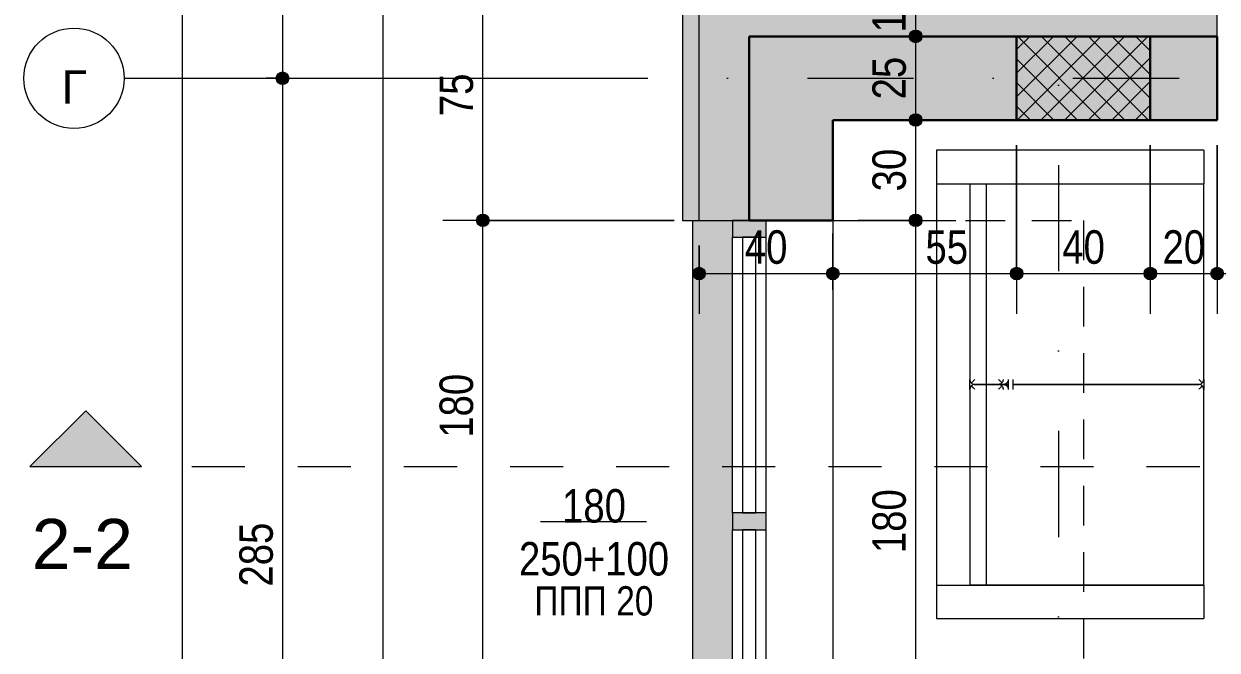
# Model space of a CAD drawing. Header units: centimetres. Extents: x -78 to 2009, y -1466 to 320.
# Drawn here: x -72.9 to 284.1, y -620.1 to -432.8 of the extents above; entities that cross this region are included whole.
import ezdxf

# ---------------------------------------------------------------- set-up
doc = ezdxf.new("R2010")
doc.units = ezdxf.units.CM
for name, pattern in [('Dash', [31.75, 15.875, -15.875]), ('Dash dot', [79.375, 31.75, -23.8125, 0, -23.8125]), ('Overhead', [19.84375, 11.90625, -7.9375])]:
    doc.linetypes.add(name, pattern=pattern)
for name, color, linetype, lineweight in [('A-ANNO-DIMS', 7, 'Continuous', 9), ('A-ANNO-DIMS-50', 7, 'Continuous', 9), ('A-ANNO-NOTE', 7, 'Continuous', 9), ('A-FLOR-OVHD', 7, 'Overhead', 9), ('A-GLAZ-CURT', 7, 'Continuous', 9), ('A-GLAZ-CWMG', 7, 'Continuous', 9), ('A-WALL', 7, 'Continuous', 9), ('A-WALL-FNSH', 7, 'Continuous', 9), ('A-WALL-PATT', 7, 'Continuous', 9), ('G-ANNO-SYMB', 7, 'Continuous', 9), ('I-FURN', 7, 'Continuous', 9), ('S-COLS', 7, 'Continuous', 9), ('S-GRID', 7, 'Continuous', 9), ('S-GRID-IDEN', 7, 'Continuous', 9)]:
    doc.layers.add(name, color=color, linetype=linetype, lineweight=lineweight)
doc.styles.add('Arial Narrow_1', font='ARIALN.TTF', dxfattribs={"height": 10})
doc.styles.add('Arial Narrow_2', font='ARIALN.TTF', dxfattribs={"height": 8.75})
doc.styles.add('Arial Narrow_3', font='ARIALN.TTF', dxfattribs={"height": 10})
doc.styles.add('Arial_1', font='arial.ttf', dxfattribs={"height": 10})
doc.styles.add('Arial_2', font='arial.ttf', dxfattribs={"height": 15})
doc.dimstyles.new('TEC_DIM', dxfattribs={"dimscale": 30.48, "dimtxt": 10.23431, "dimasz": 0.492126, "dimexe": 0.393701, "dimexo": 0.246063, "dimgap": 0, "dimtad": 1, "dimdec": 0, "dimzin": 0, "dimdsep": 46, "dimtxsty": 'Arial Narrow_3', "dimblk1": 'DOTSMALL', "dimblk2": 'DOTSMALL', "dimsah": 1, "dimcen": 0.09, "dimazin": 0, "dimtfac": 1, "dimtdec": 4, "dimtix": 1, "dimtmove": 0, "dimatfit": 3, "dimfxl": 0, "dimtvp": 1, "dimtolj": 1, "dimtzin": 0, "dimarcsym": 0})
doc.dimstyles.new('TEC_DIM_2', dxfattribs={"dimscale": 30.48, "dimtxt": 10.23431, "dimasz": 0.492126, "dimexe": 0.393701, "dimexo": 0.246063, "dimgap": 0, "dimtad": 1, "dimdec": 0, "dimzin": 0, "dimdsep": 46, "dimtxsty": 'Arial Narrow_3', "dimblk1": 'DOTSMALL', "dimblk2": 'DOTSMALL', "dimsah": 1, "dimcen": 0.09, "dimazin": 0, "dimtfac": 1, "dimtdec": 4, "dimtix": 1, "dimtmove": 2, "dimatfit": 3, "dimfxl": 0, "dimtvp": 1, "dimtolj": 1, "dimtzin": 0, "dimarcsym": 0})
doc.dimstyles.new('TEC_DIM_3', dxfattribs={"dimscale": 30.48, "dimtxt": 10.23431, "dimasz": 0.492126, "dimexe": 0.393701, "dimexo": 0.246063, "dimgap": 0, "dimtad": 1, "dimdec": 0, "dimzin": 0, "dimdsep": 46, "dimtxsty": 'Arial Narrow_3', "dimblk1": 'DOTSMALL', "dimblk2": 'DOTSMALL', "dimsah": 1, "dimcen": 0.09, "dimazin": 0, "dimtfac": 1, "dimtdec": 4, "dimtix": 1, "dimtmove": 0, "dimatfit": 3, "dimfxl": 0, "dimtvp": 1, "dimtolj": 1, "dimtzin": 0, "dimarcsym": 0})

# ---------------------------------------------------------------- blocks, each defined once
blk = doc.blocks.new('Sofa-08 - 140 x 80-1721778-НИВО 1')
at = {"layer": 'I-FURN'}
for p, q in [((70, 40), (-70, 40)), ((-70, 40), (-70, -40)), ((-60, 40), (-60, -40)), ((60, 40), (60, -40)), ((70, -40), (70, 40)), ((-1.5, 30), (-60, 30)), ((-60, 28.5), (-60, 30)), ((-1.5, 30), (1.5, 30)), ((60, 30), (1.5, 30)), ((60, 30), (60, 28.5)), ((-60, 21.44), (-60, 28.5)), ((-60, 25), (-1.5, 25)), ((-1.5, 25), (1.5, 25)), ((0, 21.44), (0, 28.5)), ((0, 28.5), (0, 21.44)), ((0, 21.44), (0, 28.5)), ((1.5, 25), (60, 25)), ((60, 28.5), (60, 21.44)), ((-60, 19.94), (-60, 21.44)), ((0, 19.94), (0, 21.44)), ((0, 21.44), (0, 19.94)), ((0, 19.94), (0, 21.44)), ((60, 21.44), (60, 19.94)), ((-60, 19.59), (-60, 19.94)), ((-60, -40), (-60, 19.59)), ((1.5, 18.56), (-1.5, 18.56)), ((0, 18.56), (0, 19.94)), ((0, 19.94), (0, 18.56)), ((0, 18.56), (0, 19.94)), ((60, 19.94), (60, 19.59)), ((60, 19.59), (60, -40)), ((-1.5, 17.06), (1.5, 17.06)), ((0, -38.5), (0, 17.07)), ((0, -38.5), (0, 17.06)), ((0, 17.06), (0, -38.5)), ((-60, -40), (-70, -40)), ((-60, -40), (-1.5, -40)), ((1.5, -40), (-1.5, -40)), ((1.5, -40), (60, -40)), ((70, -40), (60, -40))]:
    blk.add_line(p, q, dxfattribs=at)
for centre, start, end in [((-1.5, 28.5), 60, 62.6017), ((1.5, 28.5), 117.3983, 120)]:
    blk.add_arc(centre, 1.5, start, end, dxfattribs=at)
for points, knots in [([(-0.44, 29.56), (-0.52, 29.64), (-0.64, 29.74), (-0.81, 29.84), (-0.99, 29.92), (-1.22, 29.98), (-1.41, 30), (-1.5, 30)], [0, 0, 0, 0, 0.25, 0.375, 0.5, 0.75, 1, 1, 1, 1]), ([(-1.5, 28.5), (-1.41, 28.59), (-1.22, 28.78), (-0.99, 29.01), (-0.81, 29.19), (-0.64, 29.36), (-0.52, 29.48), (-0.44, 29.56)], [0, 0, 0, 0, 0.25, 0.5, 0.625, 0.75, 1, 1, 1, 1]), ([(1.5, 30), (1.41, 30), (1.22, 29.98), (0.99, 29.92), (0.81, 29.84), (0.64, 29.74), (0.52, 29.64), (0.44, 29.56)], [0, 0, 0, 0, 0.25, 0.5, 0.625, 0.75, 1, 1, 1, 1]), ([(0.44, 29.56), (0.52, 29.48), (0.64, 29.36), (0.81, 29.19), (0.99, 29.01), (1.22, 28.78), (1.41, 28.59), (1.5, 28.5)], [0, 0, 0, 0, 0.25, 0.375, 0.5, 0.75, 1, 1, 1, 1]), ([(0, 19.94), (0, 19.81), (-0.03, 19.63), (-0.11, 19.39), (-0.18, 19.25), (-0.25, 19.14), (-0.33, 19.04), (-0.41, 18.94), (-0.51, 18.86), (-0.61, 18.78), (-0.75, 18.69), (-0.92, 18.61), (-1.04, 18.57), (-1.09, 18.55)], [0, 0, 0, 0, 0.1666667, 0.25, 0.3333333, 0.375, 0.4166667, 0.5, 0.5416667, 0.5833333, 0.6666667, 0.75, 0.8257197, 0.8257197, 0.8257197, 0.8257197]), ([(1.09, 18.56), (1.03, 18.57), (0.92, 18.61), (0.75, 18.69), (0.61, 18.78), (0.51, 18.86), (0.41, 18.94), (0.31, 19.06), (0.22, 19.19), (0.15, 19.3), (0.1, 19.42), (0.03, 19.63), (0, 19.81), (0, 19.94)], [0.1769059, 0.1769059, 0.1769059, 0.1769059, 0.25, 0.3333333, 0.4166667, 0.4583333, 0.5, 0.5833333, 0.6666667, 0.7083333, 0.75, 0.8333333, 1, 1, 1, 1]), ([(-0.44, -39.56), (-0.52, -39.48), (-0.64, -39.36), (-0.81, -39.19), (-0.99, -39.01), (-1.22, -38.78), (-1.41, -38.59), (-1.5, -38.5)], [0, 0, 0, 0, 0.25, 0.375, 0.5, 0.75, 1, 1, 1, 1]), ([(1.5, -38.5), (1.41, -38.59), (1.22, -38.78), (0.99, -39.01), (0.81, -39.19), (0.64, -39.36), (0.52, -39.48), (0.44, -39.56)], [0, 0, 0, 0, 0.25, 0.5, 0.625, 0.75, 1, 1, 1, 1]), ([(-1.5, -40), (-1.41, -40), (-1.22, -39.98), (-0.99, -39.92), (-0.81, -39.84), (-0.64, -39.74), (-0.52, -39.64), (-0.44, -39.56)], [0, 0, 0, 0, 0.25, 0.5, 0.625, 0.75, 1, 1, 1, 1]), ([(0.44, -39.56), (0.52, -39.64), (0.64, -39.74), (0.81, -39.84), (0.99, -39.92), (1.22, -39.98), (1.41, -40), (1.5, -40)], [0, 0, 0, 0, 0.25, 0.375, 0.5, 0.75, 1, 1, 1, 1])]:
    blk.add_open_spline(points, degree=3, knots=knots, dxfattribs=at)
for points in [[(0, 28.5), (0, 28.63), (-0.03, 28.89), (-0.19, 29.26), (-0.35, 29.47), (-0.44, 29.56)], [(0.44, 29.56), (0.35, 29.47), (0.19, 29.26), (0.03, 28.89), (0, 28.63), (0, 28.5)], [(-0.46, 20.4), (-0.54, 20.48), (-0.7, 20.64), (-0.96, 20.9), (-1.23, 21.17), (-1.41, 21.35), (-1.5, 21.44)], [(0, 21.44), (0, 21.34), (-0.02, 21.15), (-0.11, 20.87), (-0.26, 20.62), (-0.39, 20.47), (-0.46, 20.4)], [(0.46, 20.4), (0.39, 20.47), (0.26, 20.62), (0.11, 20.87), (0.02, 21.15), (0, 21.34), (0, 21.44)], [(1.5, 21.44), (1.41, 21.35), (1.23, 21.17), (0.96, 20.9), (0.7, 20.64), (0.54, 20.48), (0.46, 20.4)], [(-1.5, 19.94), (-1.41, 19.95), (-1.23, 19.97), (-0.96, 20.06), (-0.7, 20.2), (-0.54, 20.33), (-0.46, 20.4)], [(0.46, 20.4), (0.54, 20.33), (0.7, 20.2), (0.96, 20.06), (1.23, 19.97), (1.41, 19.95), (1.5, 19.94)], [(-0.44, -39.56), (-0.37, -39.49), (-0.24, -39.34), (-0.11, -39.08), (-0.02, -38.8), (0, -38.6), (0, -38.5)], [(-0.17, -39.19), (-0.18, -39.21), (-0.19, -39.23), (-0.2, -39.25)], [(-0.05, -38.9), (-0.06, -38.92), (-0.07, -38.94), (-0.07, -38.96)], [(0, -38.5), (0, -38.6), (0.02, -38.8), (0.11, -39.08), (0.24, -39.34), (0.37, -39.49), (0.44, -39.56)], [(0.07, -38.96), (0.07, -38.94), (0.06, -38.92), (0.05, -38.9)], [(0.2, -39.25), (0.19, -39.23), (0.18, -39.21), (0.17, -39.19)], [(-0.35, -39.47), (-0.37, -39.49), (-0.39, -39.51), (-0.41, -39.53)], [(0.41, -39.53), (0.39, -39.51), (0.37, -39.49), (0.35, -39.47)]]:
    blk.add_open_spline(points, degree=3, dxfattribs=at)
blk = doc.blocks.new('System Panel - Glazed-2432675-НИВО 1')
at = {"layer": 'A-GLAZ-CURT'}
for p, q in [((41.25, 2), (-41.25, 2)), ((-41.25, 2), (-41.25, -2)), ((41.25, -2), (41.25, 2)), ((-41.25, -2), (41.25, -2))]:
    blk.add_line(p, q, dxfattribs=at)
blk = doc.blocks.new('Rectangular Mullion - TEC_DOGRAMA_TERASI_EX-2432546-НИВО 1')
at = {"layer": 'A-GLAZ-CWMG'}
for p, q in [((139.14, -579.09), (139.14, -496.59)), ((149.14, -579.09), (149.14, -496.59))]:
    blk.add_line(p, q, dxfattribs=at)
blk = doc.blocks.new('Rectangular Mullion - TEC_DOGRAMA_TERASI_EX-2432671-НИВО 1')
at = {"layer": 'A-GLAZ-CWMG', "true_color": 0xc0c0c0}
blk.add_hatch(color=9, dxfattribs=at).paths.add_polyline_path([(-5, 5), (-5, -5), (0, -5), (0, 5)])
at = {"layer": 'A-GLAZ-CWMG', "lineweight": 15}
for p, q in [((0, 5), (-5, 5)), ((-5, 5), (-5, -5)), ((0, -5), (0, 5)), ((-5, -5), (0, -5))]:
    blk.add_line(p, q, dxfattribs=at)
blk = doc.blocks.new('Rectangular Mullion - TEC_DOGRAMA_TERASI_INT-2432662-НИВО 1')
at = {"layer": 'A-GLAZ-CWMG', "true_color": 0xc0c0c0}
blk.add_hatch(color=9, dxfattribs=at).paths.add_polyline_path([(-2.5, 5), (-2.5, -5), (2.5, -5), (2.5, 5)])
at = {"layer": 'A-GLAZ-CWMG', "lineweight": 15}
for p, q in [((2.5, 5), (-2.5, 5)), ((-2.5, 5), (-2.5, -5)), ((2.5, -5), (2.5, 5)), ((-2.5, -5), (2.5, -5))]:
    blk.add_line(p, q, dxfattribs=at)
blk = doc.blocks.new('Grid - TEC_GRID_CIRCLE-145857-НИВО 1')
at = {"layer": 'S-GRID-IDEN'}
blk.add_circle((0, 0), 0.3, dxfattribs=at)
blk = doc.blocks.new('Section - TEC_SECTION-13048-НИВО 1')
at = {"layer": 'G-ANNO-SYMB'}
blk.add_hatch(color=256, dxfattribs=at).paths.add_polyline_path([(0, 0.334), (0.334, 0), (-0.334, 0)])
for p, q in [((0, 0.334), (-0.334, 0)), ((0.334, 0), (0, 0.334)), ((-0.334, 0), (0.334, 0))]:
    blk.add_line(p, q, dxfattribs=at)
blk = doc.blocks.new('DIMBLOCK76-НИВО 1')
at = {"layer": 'A-ANNO-DIMS-50', "transparency": 16777216}
h = blk.add_hatch(color=256, dxfattribs=at)
edge = h.paths.add_edge_path()
edge.add_arc((4.46, -234.09), 1.88, 0, 360)
h = blk.add_hatch(color=256, dxfattribs=at)
edge = h.paths.add_edge_path()
edge.add_arc((4.46, -449.09), 1.88, 0, 360)
for p, q in [((-0.39, -234.09), (16.46, -234.09)), ((4.46, -234.09), (-0.39, -234.09)), ((4.46, -234.09), (4.46, -449.09)), ((-0.39, -449.09), (16.46, -449.09)), ((4.46, -449.09), (-0.39, -449.09))]:
    blk.add_line(p, q, dxfattribs=at)
for centre in [(4.46, -234.09), (4.46, -449.09)]:
    blk.add_circle(centre, 1.88, dxfattribs=at)
at = {"layer": 'A-ANNO-DIMS-50', "color": 0, "transparency": 16777216, "insert": (-8.46, -351.09), "char_height": 10, "width": 22.8079, "attachment_point": 1, "rotation": 90, "line_spacing_factor": 0.974696, "style": 'Arial Narrow_3'}
blk.add_mtext('215', dxfattribs=at)
blk = doc.blocks.new('_DotSmall')
at = {"color": 0, "linetype": 'ByBlock', "const_width": 0.5}
blk.add_lwpolyline([(-0.0625, 0, 1), (0.0625, 0, 1)], format="xyb", close=True, dxfattribs=at)
blk = doc.blocks.new('DIMBLOCK77-НИВО 1')
at = {"layer": 'A-ANNO-DIMS-50', "transparency": 16777216}
h = blk.add_hatch(color=256, dxfattribs=at)
edge = h.paths.add_edge_path()
edge.add_arc((4.46, -449.09), 1.88, 0, 360)
h = blk.add_hatch(color=256, dxfattribs=at)
edge = h.paths.add_edge_path()
edge.add_arc((4.46, -734.09), 1.88, 0, 360)
for p, q in [((-0.39, -449.09), (16.46, -449.09)), ((4.46, -449.09), (-0.39, -449.09)), ((4.46, -449.09), (4.46, -734.09)), ((-0.39, -734.09), (16.46, -734.09)), ((4.46, -734.09), (-0.39, -734.09))]:
    blk.add_line(p, q, dxfattribs=at)
for centre in [(4.46, -449.09), (4.46, -734.09)]:
    blk.add_circle(centre, 1.88, dxfattribs=at)
at = {"layer": 'A-ANNO-DIMS-50', "color": 0, "transparency": 16777216, "insert": (-8.46, -601.09), "char_height": 10, "width": 22.8079, "attachment_point": 1, "rotation": 90, "line_spacing_factor": 0.974696, "style": 'Arial Narrow_3'}
blk.add_mtext('285', dxfattribs=at)
blk = doc.blocks.new('DIMBLOCK81-НИВО 1')
at = {"layer": 'A-ANNO-DIMS-50', "transparency": 16777216}
h = blk.add_hatch(color=256, dxfattribs=at)
edge = h.paths.add_edge_path()
edge.add_arc((-25.44, -171.59), 1.88, 0, 360)
h = blk.add_hatch(color=256, dxfattribs=at)
edge = h.paths.add_edge_path()
edge.add_arc((-25.44, -1256.59), 1.88, 0, 360)
for p, q in [((204.14, -171.59), (-37.44, -171.59)), ((-25.44, -1256.59), (-25.44, -171.59)), ((-25.44, -171.59), (204.14, -171.59)), ((201.64, -1256.59), (-37.44, -1256.59)), ((-25.44, -1256.59), (201.64, -1256.59))]:
    blk.add_line(p, q, dxfattribs=at)
for centre in [(-25.44, -171.59), (-25.44, -1256.59)]:
    blk.add_circle(centre, 1.88, dxfattribs=at)
at = {"layer": 'A-ANNO-DIMS-50', "color": 0, "transparency": 16777216, "insert": (-38.37, -726.76), "char_height": 10, "width": 30.4105, "attachment_point": 1, "rotation": 90, "line_spacing_factor": 0.974696, "style": 'Arial Narrow_3'}
blk.add_mtext('1085', dxfattribs=at)
blk = doc.blocks.new('DIMBLOCK84-НИВО 1')
at = {"layer": 'A-ANNO-DIMS-50', "transparency": 16777216}
h = blk.add_hatch(color=256, dxfattribs=at)
edge = h.paths.add_edge_path()
edge.add_arc((34.61, -416.59), 1.88, 0, 360)
h = blk.add_hatch(color=256, dxfattribs=at)
edge = h.paths.add_edge_path()
edge.add_arc((34.61, -946.59), 1.88, 0, 360)
for p, q in [((116.64, -416.59), (22.61, -416.59)), ((34.61, -946.59), (34.61, -416.59)), ((34.61, -416.59), (116.64, -416.59)), ((116.64, -946.59), (22.61, -946.59)), ((34.61, -946.59), (116.64, -946.59))]:
    blk.add_line(p, q, dxfattribs=at)
for centre in [(34.61, -416.59), (34.61, -946.59)]:
    blk.add_circle(centre, 1.88, dxfattribs=at)
at = {"layer": 'A-ANNO-DIMS-50', "color": 0, "transparency": 16777216, "insert": (21.68, -691.09), "char_height": 10, "width": 22.8079, "attachment_point": 1, "rotation": 90, "line_spacing_factor": 0.974696, "style": 'Arial Narrow_3'}
blk.add_mtext('530', dxfattribs=at)
blk = doc.blocks.new('DIMBLOCK89-НИВО 1')
at = {"layer": 'A-ANNO-DIMS-50', "transparency": 16777216}
h = blk.add_hatch(color=256, dxfattribs=at)
edge = h.paths.add_edge_path()
edge.add_arc((64.39, -491.59), 1.88, 0, 360)
h = blk.add_hatch(color=256, dxfattribs=at)
edge = h.paths.add_edge_path()
edge.add_arc((64.39, -671.59), 1.88, 0, 360)
for p, q in [((121.64, -491.59), (52.39, -491.59)), ((64.39, -671.59), (64.39, -491.59)), ((64.39, -491.59), (121.64, -491.59)), ((121.64, -671.59), (52.39, -671.59)), ((64.39, -671.59), (121.64, -671.59))]:
    blk.add_line(p, q, dxfattribs=at)
for centre in [(64.39, -491.59), (64.39, -671.59)]:
    blk.add_circle(centre, 1.88, dxfattribs=at)
at = {"layer": 'A-ANNO-DIMS-50', "color": 0, "transparency": 16777216, "insert": (51.46, -556.59), "char_height": 10, "width": 22.8079, "attachment_point": 1, "rotation": 90, "line_spacing_factor": 0.974696, "style": 'Arial Narrow_3'}
blk.add_mtext('180', dxfattribs=at)
blk = doc.blocks.new('DIMBLOCK90-НИВО 1')
at = {"layer": 'A-ANNO-DIMS-50', "transparency": 16777216}
h = blk.add_hatch(color=256, dxfattribs=at)
edge = h.paths.add_edge_path()
edge.add_arc((64.39, -416.59), 1.88, 0, 360)
h = blk.add_hatch(color=256, dxfattribs=at)
edge = h.paths.add_edge_path()
edge.add_arc((64.39, -491.59), 1.88, 0, 360)
for p, q in [((116.64, -416.59), (52.39, -416.59)), ((64.39, -491.59), (64.39, -416.59)), ((64.39, -416.59), (116.64, -416.59)), ((121.64, -491.59), (52.39, -491.59)), ((64.39, -491.59), (121.64, -491.59))]:
    blk.add_line(p, q, dxfattribs=at)
for centre in [(64.39, -416.59), (64.39, -491.59)]:
    blk.add_circle(centre, 1.88, dxfattribs=at)
at = {"layer": 'A-ANNO-DIMS-50', "color": 0, "transparency": 16777216, "insert": (51.46, -460.42), "char_height": 10, "width": 15.2053, "attachment_point": 1, "rotation": 90, "line_spacing_factor": 0.974696, "style": 'Arial Narrow_3'}
blk.add_mtext('75', dxfattribs=at)
blk = doc.blocks.new('Family1 - Family1-2435591-НИВО 1')
at = {"layer": 'A-ANNO-NOTE'}
blk.add_line((-0.3054, 0), (0.3294, 0), dxfattribs=at)
blk = doc.blocks.new('DIMBLOCK230-НИВО 1')
at = {"layer": 'A-ANNO-DIMS-50', "transparency": 16777216}
h = blk.add_hatch(color=256, dxfattribs=at)
edge = h.paths.add_edge_path()
edge.add_arc((193.9, -421.59), 1.88, 0, 360)
h = blk.add_hatch(color=256, dxfattribs=at)
edge = h.paths.add_edge_path()
edge.add_arc((193.9, -436.59), 1.88, 0, 360)
for p, q in [((189.05, -421.59), (205.9, -421.59)), ((193.9, -421.59), (189.05, -421.59)), ((193.9, -421.59), (193.9, -436.59)), ((189.05, -436.59), (205.9, -436.59)), ((193.9, -436.59), (189.05, -436.59))]:
    blk.add_line(p, q, dxfattribs=at)
for centre in [(193.9, -421.59), (193.9, -436.59)]:
    blk.add_circle(centre, 1.88, dxfattribs=at)
at = {"layer": 'A-ANNO-DIMS-50', "color": 0, "transparency": 16777216, "insert": (180.97, -435.42), "char_height": 10, "width": 15.2053, "attachment_point": 1, "rotation": 90, "line_spacing_factor": 0.974696, "style": 'Arial Narrow_3'}
blk.add_mtext('15', dxfattribs=at)
blk = doc.blocks.new('DIMBLOCK231-НИВО 1')
at = {"layer": 'A-ANNO-DIMS-50', "transparency": 16777216}
h = blk.add_hatch(color=256, dxfattribs=at)
edge = h.paths.add_edge_path()
edge.add_arc((193.9, -436.59), 1.88, 0, 360)
h = blk.add_hatch(color=256, dxfattribs=at)
edge = h.paths.add_edge_path()
edge.add_arc((193.9, -461.59), 1.88, 0, 360)
for p, q in [((189.05, -436.59), (205.9, -436.59)), ((193.9, -436.59), (189.05, -436.59)), ((193.9, -436.59), (193.9, -461.59)), ((189.05, -461.59), (205.9, -461.59)), ((193.9, -461.59), (189.05, -461.59))]:
    blk.add_line(p, q, dxfattribs=at)
for centre in [(193.9, -436.59), (193.9, -461.59)]:
    blk.add_circle(centre, 1.88, dxfattribs=at)
at = {"layer": 'A-ANNO-DIMS-50', "color": 0, "transparency": 16777216, "insert": (180.97, -455.42), "char_height": 10, "width": 15.2053, "attachment_point": 1, "rotation": 90, "line_spacing_factor": 0.974696, "style": 'Arial Narrow_3'}
blk.add_mtext('25', dxfattribs=at)
blk = doc.blocks.new('DIMBLOCK232-НИВО 1')
at = {"layer": 'A-ANNO-DIMS-50', "transparency": 16777216}
h = blk.add_hatch(color=256, dxfattribs=at)
edge = h.paths.add_edge_path()
edge.add_arc((193.9, -461.59), 1.88, 0, 360)
h = blk.add_hatch(color=256, dxfattribs=at)
edge = h.paths.add_edge_path()
edge.add_arc((193.9, -491.59), 1.88, 0, 360)
for p, q in [((189.05, -461.59), (205.9, -461.59)), ((193.9, -461.59), (189.05, -461.59)), ((193.9, -461.59), (193.9, -491.59)), ((176.64, -491.59), (205.9, -491.59)), ((193.9, -491.59), (176.64, -491.59))]:
    blk.add_line(p, q, dxfattribs=at)
for centre in [(193.9, -461.59), (193.9, -491.59)]:
    blk.add_circle(centre, 1.88, dxfattribs=at)
at = {"layer": 'A-ANNO-DIMS-50', "color": 0, "transparency": 16777216, "insert": (180.97, -482.92), "char_height": 10, "width": 15.2053, "attachment_point": 1, "rotation": 90, "line_spacing_factor": 0.974696, "style": 'Arial Narrow_3'}
blk.add_mtext('30', dxfattribs=at)
blk = doc.blocks.new('DIMBLOCK233-НИВО 1')
at = {"layer": 'A-ANNO-DIMS-50', "transparency": 16777216}
h = blk.add_hatch(color=256, dxfattribs=at)
edge = h.paths.add_edge_path()
edge.add_arc((193.9, -491.59), 1.88, 0, 360)
h = blk.add_hatch(color=256, dxfattribs=at)
edge = h.paths.add_edge_path()
edge.add_arc((193.9, -671.59), 1.88, 0, 360)
for p, q in [((176.64, -491.59), (205.9, -491.59)), ((193.9, -491.59), (176.64, -491.59)), ((193.9, -491.59), (193.9, -671.59)), ((176.64, -671.59), (205.9, -671.59)), ((193.9, -671.59), (176.64, -671.59))]:
    blk.add_line(p, q, dxfattribs=at)
for centre in [(193.9, -491.59), (193.9, -671.59)]:
    blk.add_circle(centre, 1.88, dxfattribs=at)
at = {"layer": 'A-ANNO-DIMS-50', "color": 0, "transparency": 16777216, "insert": (180.97, -591.09), "char_height": 10, "width": 22.8079, "attachment_point": 1, "rotation": 90, "line_spacing_factor": 0.974696, "style": 'Arial Narrow_3'}
blk.add_mtext('180', dxfattribs=at)
blk = doc.blocks.new('DIMBLOCK271-НИВО 1')
at = {"layer": 'A-ANNO-DIMS-50', "transparency": 16777216}
h = blk.add_hatch(color=256, dxfattribs=at)
edge = h.paths.add_edge_path()
edge.add_arc((129.14, -507.49), 1.88, 0, 360)
h = blk.add_hatch(color=256, dxfattribs=at)
edge = h.paths.add_edge_path()
edge.add_arc((169.14, -507.49), 1.88, 0, 360)
for p, q in [((169.14, -512.33), (169.14, -495.49)), ((129.14, -499.09), (129.14, -519.49)), ((129.14, -507.49), (129.14, -499.09)), ((129.14, -507.49), (169.14, -507.49)), ((169.14, -507.49), (169.14, -512.33))]:
    blk.add_line(p, q, dxfattribs=at)
for centre in [(129.14, -507.49), (169.14, -507.49)]:
    blk.add_circle(centre, 1.88, dxfattribs=at)
at = {"layer": 'A-ANNO-DIMS-50', "color": 0, "transparency": 16777216, "insert": (142.81, -494.56), "char_height": 10, "width": 15.2053, "attachment_point": 1, "line_spacing_factor": 0.974696, "style": 'Arial Narrow_3'}
blk.add_mtext('40', dxfattribs=at)
blk = doc.blocks.new('DIMBLOCK272-НИВО 1')
at = {"layer": 'A-ANNO-DIMS-50', "transparency": 16777216}
h = blk.add_hatch(color=256, dxfattribs=at)
edge = h.paths.add_edge_path()
edge.add_arc((169.14, -507.49), 1.88, 0, 360)
h = blk.add_hatch(color=256, dxfattribs=at)
edge = h.paths.add_edge_path()
edge.add_arc((224.14, -507.49), 1.88, 0, 360)
for p, q in [((224.14, -469.09), (224.14, -519.49)), ((224.14, -507.49), (224.14, -469.09)), ((169.14, -512.33), (169.14, -495.49)), ((169.14, -507.49), (224.14, -507.49)), ((169.14, -507.49), (169.14, -512.33))]:
    blk.add_line(p, q, dxfattribs=at)
for centre in [(169.14, -507.49), (224.14, -507.49)]:
    blk.add_circle(centre, 1.88, dxfattribs=at)
at = {"layer": 'A-ANNO-DIMS-50', "color": 0, "transparency": 16777216, "insert": (196.86, -494.56), "char_height": 10, "width": 15.2053, "attachment_point": 1, "line_spacing_factor": 0.974696, "style": 'Arial Narrow_3'}
blk.add_mtext('55', dxfattribs=at)
blk = doc.blocks.new('DIMBLOCK273-НИВО 1')
at = {"layer": 'A-ANNO-DIMS-50', "transparency": 16777216}
h = blk.add_hatch(color=256, dxfattribs=at)
edge = h.paths.add_edge_path()
edge.add_arc((224.14, -507.49), 1.88, 0, 360)
h = blk.add_hatch(color=256, dxfattribs=at)
edge = h.paths.add_edge_path()
edge.add_arc((264.14, -507.49), 1.88, 0, 360)
for p, q in [((224.14, -469.09), (224.14, -519.49)), ((224.14, -507.49), (224.14, -469.09)), ((264.14, -469.09), (264.14, -519.49)), ((264.14, -507.49), (264.14, -469.09)), ((224.14, -507.49), (264.14, -507.49))]:
    blk.add_line(p, q, dxfattribs=at)
for centre in [(224.14, -507.49), (264.14, -507.49)]:
    blk.add_circle(centre, 1.88, dxfattribs=at)
at = {"layer": 'A-ANNO-DIMS-50', "color": 0, "transparency": 16777216, "insert": (237.81, -494.56), "char_height": 10, "width": 15.2053, "attachment_point": 1, "line_spacing_factor": 0.974696, "style": 'Arial Narrow_3'}
blk.add_mtext('40', dxfattribs=at)
blk = doc.blocks.new('DIMBLOCK274-НИВО 1')
at = {"layer": 'A-ANNO-DIMS-50', "transparency": 16777216}
h = blk.add_hatch(color=256, dxfattribs=at)
edge = h.paths.add_edge_path()
edge.add_arc((264.14, -507.49), 1.88, 0, 360)
h = blk.add_hatch(color=256, dxfattribs=at)
edge = h.paths.add_edge_path()
edge.add_arc((284.14, -507.49), 1.88, 0, 360)
for p, q in [((264.14, -469.09), (264.14, -519.49)), ((264.14, -507.49), (264.14, -469.09)), ((284.14, -469.09), (284.14, -519.49)), ((284.14, -507.49), (284.14, -469.09)), ((264.14, -507.49), (284.14, -507.49))]:
    blk.add_line(p, q, dxfattribs=at)
for centre in [(264.14, -507.49), (284.14, -507.49)]:
    blk.add_circle(centre, 1.88, dxfattribs=at)
at = {"layer": 'A-ANNO-DIMS-50', "color": 0, "transparency": 16777216, "insert": (267.81, -494.56), "char_height": 10, "width": 15.2053, "attachment_point": 1, "line_spacing_factor": 0.974696, "style": 'Arial Narrow_3'}
blk.add_mtext('20', dxfattribs=at)
blk = doc.blocks.new('DIMBLOCK275-НИВО 1')
at = {"layer": 'A-ANNO-DIMS-50', "transparency": 16777216}
h = blk.add_hatch(color=256, dxfattribs=at)
edge = h.paths.add_edge_path()
edge.add_arc((284.14, -507.49), 1.88, 0, 360)
h = blk.add_hatch(color=256, dxfattribs=at)
edge = h.paths.add_edge_path()
edge.add_arc((614.14, -507.49), 1.88, 0, 360)
for p, q in [((284.14, -469.09), (284.14, -519.49)), ((284.14, -507.49), (284.14, -469.09)), ((614.14, -469.09), (614.14, -519.49)), ((614.14, -507.49), (614.14, -469.09)), ((284.14, -507.49), (614.14, -507.49))]:
    blk.add_line(p, q, dxfattribs=at)
for centre in [(284.14, -507.49), (614.14, -507.49)]:
    blk.add_circle(centre, 1.88, dxfattribs=at)
at = {"layer": 'A-ANNO-DIMS-50', "color": 0, "transparency": 16777216, "insert": (439.64, -494.56), "char_height": 10, "width": 22.8079, "attachment_point": 1, "line_spacing_factor": 0.974696, "style": 'Arial Narrow_3'}
blk.add_mtext('330', dxfattribs=at)

msp = doc.modelspace()

# ---------------------------------------------------------------- hatches: boundary and pattern name
at = {"layer": 'A-WALL-PATT', "true_color": 0xc0c0c0}
msp.add_hatch(color=9, dxfattribs=at).paths.add_polyline_path([(129.14, -491.59), (129.14, -416.59), (124.14, -416.59), (124.14, -491.59)])
at = {"layer": 'A-WALL-PATT', "true_color": 0xffff80}
msp.add_hatch(color=51, dxfattribs=at).paths.add_polyline_path([(225.14, -436.59), (225.14, -421.59), (129.14, -421.59), (129.14, -436.59), (214.44, -436.59)])
h = msp.add_hatch(color=51, dxfattribs=at)
h.paths.add_polyline_path([(709.14, -436.59), (709.14, -421.59), (614.14, -421.59), (614.14, -436.59), (684.14, -436.59)])
h.paths.add_polyline_path([(266.86, -436.59), (284.14, -436.59), (284.14, -421.59), (225.14, -421.59), (225.14, -436.59)])
at = {"layer": 'A-WALL-PATT', "lineweight": 5, "true_color": 0xffff80}
h = msp.add_hatch(color=51, dxfattribs=at)
h.paths.add_polyline_path([(144.14, -926.59), (144.14, -671.59), (129.14, -671.59), (129.14, -926.59)])
h.paths.add_polyline_path([(144.14, -491.59), (144.14, -436.59), (129.14, -436.59), (129.14, -491.59)])
at = {"layer": 'A-WALL-PATT', "lineweight": 5, "true_color": 0x808080}
msp.add_hatch(color=8, dxfattribs=at).paths.add_polyline_path([(144.14, -461.59), (225.14, -461.59), (225.14, -436.59), (144.14, -436.59)])
h = msp.add_hatch(color=8, dxfattribs=at)
h.paths.add_polyline_path([(633.81, -461.59), (684.14, -461.59), (684.14, -436.59), (614.14, -436.59), (614.14, -461.59)])
h.paths.add_polyline_path([(284.14, -461.59), (284.14, -436.59), (225.14, -436.59), (225.14, -461.59), (266.86, -461.59)])
at = {"layer": 'A-WALL-PATT', "true_color": 0x808080}
h = msp.add_hatch(color=8, dxfattribs=at)
h.paths.add_polyline_path([(169.14, -901.59), (169.14, -696.59), (144.14, -696.59), (144.14, -901.59)])
h.paths.add_polyline_path([(169.14, -491.59), (169.14, -461.59), (144.14, -461.59), (144.14, -491.59)])
at = {"layer": 'A-WALL-PATT', "lineweight": 5, "true_color": 0xebebeb}
msp.add_hatch(color=7, dxfattribs=at).paths.add_polyline_path([(129.14, -671.59), (139.14, -671.59), (139.14, -491.59), (127.14, -491.59), (127.14, -671.59)])
at = {"layer": 'S-COLS'}
h = msp.add_hatch(dxfattribs=at)
h.set_pattern_fill('FP1_11', color=256, style=0, pattern_type=2)
h.set_pattern_definition([(45, (0, 0), (-3.535534, 3.535534), []), (135, (0, 0), (-3.535534, -3.535534), [])])
h.paths.add_polyline_path([(264.14, -461.59), (264.14, -436.59), (224.14, -436.59), (224.14, -461.59)])

# ---------------------------------------------------------------- linework, layer by layer
at = {"layer": 'A-FLOR-OVHD'}
for p, q in [((169.14, -491.59), (244.14, -491.59)), ((244.14, -491.59), (244.14, -671.59))]:
    msp.add_line(p, q, dxfattribs=at)
at = {"layer": 'A-WALL'}
for p, q in [((284.14, -436.59), (284.14, -421.59)), ((127.14, -491.59), (127.14, -671.59)), ((129.14, -491.59), (144.14, -491.59)), ((169.14, -491.59), (169.14, -671.59))]:
    msp.add_line(p, q, dxfattribs=at)
at = {"layer": 'A-WALL', "lineweight": 30}
for p, q in [((144.14, -436.59), (144.14, -491.59)), ((144.14, -436.59), (284.14, -436.59)), ((284.14, -461.59), (284.14, -436.59)), ((169.14, -461.59), (284.14, -461.59)), ((169.14, -491.59), (169.14, -461.59)), ((144.14, -491.59), (169.14, -491.59))]:
    msp.add_line(p, q, dxfattribs=at)
at = {"layer": 'A-WALL-FNSH'}
for p, q in [((124.14, -416.59), (124.14, -491.59)), ((129.14, -491.59), (129.14, -421.59)), ((124.14, -491.59), (129.14, -491.59))]:
    msp.add_line(p, q, dxfattribs=at)
at = {"layer": 'G-ANNO-SYMB', "linetype": 'Dash', "lineweight": 18}
msp.add_line((-54.45, -565.23), (1984.55, -565.23), dxfattribs=at)
at = {"layer": 'S-COLS', "lineweight": 30}
for p, q in [((264.14, -436.59), (224.14, -436.59)), ((224.14, -436.59), (224.14, -461.59)), ((264.14, -461.59), (264.14, -436.59)), ((224.14, -461.59), (264.14, -461.59))]:
    msp.add_line(p, q, dxfattribs=at)
at = {"layer": 'S-GRID', "color": 1, "linetype": 'Dash dot', "lineweight": 18, "true_color": 0xff0000}
for p, q in [((236.64, 160.73), (236.64, -1310.92)), ((82.05, -449.09), (632.75, -449.09))]:
    msp.add_line(p, q, dxfattribs=at)
at = {"layer": 'S-GRID', "color": 1, "lineweight": 18, "true_color": 0xff0000}
msp.add_line((-42.95, -449.09), (82.05, -449.09), dxfattribs=at)

# ---------------------------------------------------------------- block references
at = {"layer": 'A-ANNO-NOTE', "xscale": 50, "yscale": 50, "zscale": 50}
msp.add_blockref('Family1 - Family1-2435591-НИВО 1', (96.93, -581.59), dxfattribs=at)
at = {"layer": 'A-GLAZ-CURT', "rotation": 90.00000000000445}
for p in [(144.14, -537.84), (144.14, -625.34)]:
    msp.add_blockref('System Panel - Glazed-2432675-НИВО 1', p, dxfattribs=at)
at = {"layer": 'A-GLAZ-CWMG', "rotation": 90.00000000000445}
for name, p in [('Rectangular Mullion - TEC_DOGRAMA_TERASI_EX-2432671-НИВО 1', (144.14, -491.59)), ('Rectangular Mullion - TEC_DOGRAMA_TERASI_INT-2432662-НИВО 1', (144.14, -581.59))]:
    msp.add_blockref(name, p, dxfattribs=at)
at = {"layer": 'A-GLAZ-CWMG'}
for p in [(0, 0), (0, -87.5)]:
    msp.add_blockref('Rectangular Mullion - TEC_DOGRAMA_TERASI_EX-2432546-НИВО 1', p, dxfattribs=at)
at = {"layer": 'G-ANNO-SYMB', "xscale": 49.99999999999998, "yscale": 49.99999999999998, "zscale": 49.99999999999998}
msp.add_blockref('Section - TEC_SECTION-13048-НИВО 1', (-54.45, -565.23), dxfattribs=at)
at = {"layer": 'I-FURN', "rotation": 90.00000000000017}
msp.add_blockref('Sofa-08 - 140 x 80-1721778-НИВО 1', (240.14, -540.64), dxfattribs=at)
at = {"layer": 'S-GRID-IDEN', "xscale": 49.99999999999998, "yscale": 49.99999999999998, "zscale": 49.99999999999998, "rotation": 269.9999999999994}
msp.add_blockref('Grid - TEC_GRID_CIRCLE-145857-НИВО 1', (-57.95, -449.09), dxfattribs=at)

# ---------------------------------------------------------------- texts
at = {"layer": 'A-ANNO-NOTE', "attachment_point": 5, "line_spacing_factor": 0.949189}
for s, insert, char_height, width, style in [('\\pt63.5,127,190.5,254,317.5,381,444.5,508,571.5,635,698.5,762,825.5,889,952.5,1016,1079.5,1143,1206.5,1270,1333.5,1397,1460.5,1524,1587.5,1651,1714.5,1778,1841.5,1905,1968.5,2032;180\\P250+100', (97.67, -584.94), 10, 46.95, 'Arial Narrow_1'), ('\\pt63.49997,127.00004,190.50001,253.99999,317.49996,381.00002,444.5,507.99997,571.50004,635.00001,698.49999,761.99996,825.50002,889,952.49997,1016.00004,1079.50001,1142.99999,1206.49996,1270.00003,1333.5,1396.99998,1460.50004,1524.00001,1587.49999,1650.99996,1714.50003,1778,1841.49998,1905.00004,1968.50001,2031.99999;{\\fArial Narrow|b0|i0|c204|p34;ППП }20', (97.64, -605.42), 8.75, 36.05, 'Arial Narrow_2')]:
    msp.add_mtext(s, dxfattribs=dict(at, insert=insert, char_height=char_height, width=width, style=style))
at = {"layer": 'G-ANNO-SYMB', "insert": (-55.45, -588.36), "char_height": 15, "width": 31.1, "attachment_point": 5, "line_spacing_factor": 0.936439, "style": 'Arial_2'}
msp.add_mtext('\\pt60,120,180,240,300,360,420,480,540,600,660,720,780,840,900,960,1020,1080,1140,1200,1260,1320,1380,1440,1500,1560,1620,1680,1740,1800,1860,1920;2-2', dxfattribs=at)
at = {"layer": 'S-GRID-IDEN', "insert": (-57.86, -451.73), "char_height": 10, "width": 7.95, "attachment_point": 5, "line_spacing_factor": 0.936439, "style": 'Arial_1'}
msp.add_mtext('\\pt50,100,150,200,250,300,350,400,450,500,550,600,650,700,750,800,850,900,950,1000,1050,1100,1150,1200,1250,1300,1350,1400,1450,1500,1550,1600;{\\fArial|b0|i0|c204|p34;Г}', dxfattribs=at)

# ---------------------------------------------------------------- dimensions: what is measured, and where the dimension line sits
at = {"layer": 'A-ANNO-DIMS'}
for base, p1, p2, override, picture, middle in [((-25.44, -171.59), (209.14, -1256.59), (211.64, -171.59), {"dimpost": '<>', "dimfxl": 1085.00288}, 'DIMBLOCK81-НИВО 1', (-30.55, -714.09)), ((4.46, -449.09), (7.11, -234.09), (7.11, -449.09), {"dimpost": '<>', "dimfxl": 215}, 'DIMBLOCK76-НИВО 1', (-0.64, -341.59)), ((34.61, -416.59), (124.14, -946.59), (124.14, -416.59), {"dimpost": '<>', "dimfxl": 530}, 'DIMBLOCK84-НИВО 1', (29.5, -681.59)), ((64.39, -416.59), (129.14, -491.59), (124.14, -416.59), {"dimpost": '<>', "dimfxl": 75.166482}, 'DIMBLOCK90-НИВО 1', (59.3, -454.09)), ((193.9, -436.59), (196.55, -421.59), (196.55, -436.59), {"dimpost": '<>', "dimfxl": 15}, 'DIMBLOCK230-НИВО 1', (188.79, -429.09)), ((193.9, -461.59), (196.55, -436.59), (196.55, -461.59), {"dimpost": '<>', "dimfxl": 25}, 'DIMBLOCK231-НИВО 1', (188.79, -449.09)), ((4.46, -734.09), (7.11, -449.09), (7.11, -734.09), {"dimpost": '<>', "dimfxl": 285}, 'DIMBLOCK77-НИВО 1', (-0.64, -591.59)), ((193.9, -491.59), (196.55, -461.59), (169.14, -491.59), {"dimpost": '<>', "dimfxl": 40.632209}, 'DIMBLOCK232-НИВО 1', (188.79, -476.59)), ((193.9, -671.59), (169.14, -491.59), (169.14, -671.59), {"dimpost": '<>', "dimfxl": 180}, 'DIMBLOCK233-НИВО 1', (188.79, -581.59))]:
    dim = msp.add_linear_dim(base=base, p1=p1, p2=p2, angle=90, dimstyle='TEC_DIM', override=override, dxfattribs=at)
    dim.commit()
    dim.dimension.update_dxf_attribs({"geometry": picture, "text_midpoint": middle})
dim = msp.add_linear_dim(base=(224.14, -507.49), p1=(169.14, -504.83), p2=(224.14, -461.59), dimstyle='TEC_DIM_2', override={"dimpost": '<>', "dimfxl": 69.966722}, dxfattribs=at)
dim.commit()
dim.dimension.update_dxf_attribs({"geometry": 'DIMBLOCK272-НИВО 1', "text_midpoint": (204.46, -501.23), "dimtype": 160})
for base, p1, p2, override, picture, middle in [((264.14, -507.49), (224.14, -461.59), (264.14, -461.59), {"dimpost": '<>', "dimfxl": 40}, 'DIMBLOCK273-НИВО 1', (244.14, -502.38)), ((284.14, -507.49), (264.14, -461.59), (284.14, -461.59), {"dimpost": '<>', "dimfxl": 20}, 'DIMBLOCK274-НИВО 1', (274.14, -502.38)), ((614.14, -507.49), (284.14, -461.59), (614.14, -461.59), {"dimpost": '<>', "dimfxl": 330}, 'DIMBLOCK275-НИВО 1', (449.14, -502.38)), ((169.14, -507.49), (129.14, -491.59), (169.14, -504.83), {"dimpost": '<>', "dimfxl": 42.136623}, 'DIMBLOCK271-НИВО 1', (149.14, -502.38))]:
    dim = msp.add_linear_dim(base=base, p1=p1, p2=p2, dimstyle='TEC_DIM_3', override=override, dxfattribs=at)
    dim.commit()
    dim.dimension.update_dxf_attribs({"geometry": picture, "text_midpoint": middle})
dim = msp.add_linear_dim(base=(64.39, -491.59), p1=(129.14, -671.59), p2=(129.14, -491.59), angle=90, dimstyle='TEC_DIM_2', override={"dimpost": '<>', "dimfxl": 180}, dxfattribs=at)
dim.commit()
dim.dimension.update_dxf_attribs({"geometry": 'DIMBLOCK89-НИВО 1', "text_midpoint": (58.13, -545.18), "dimtype": 160, "text_rotation": 90})

doc.saveas('drawing.dxf')
